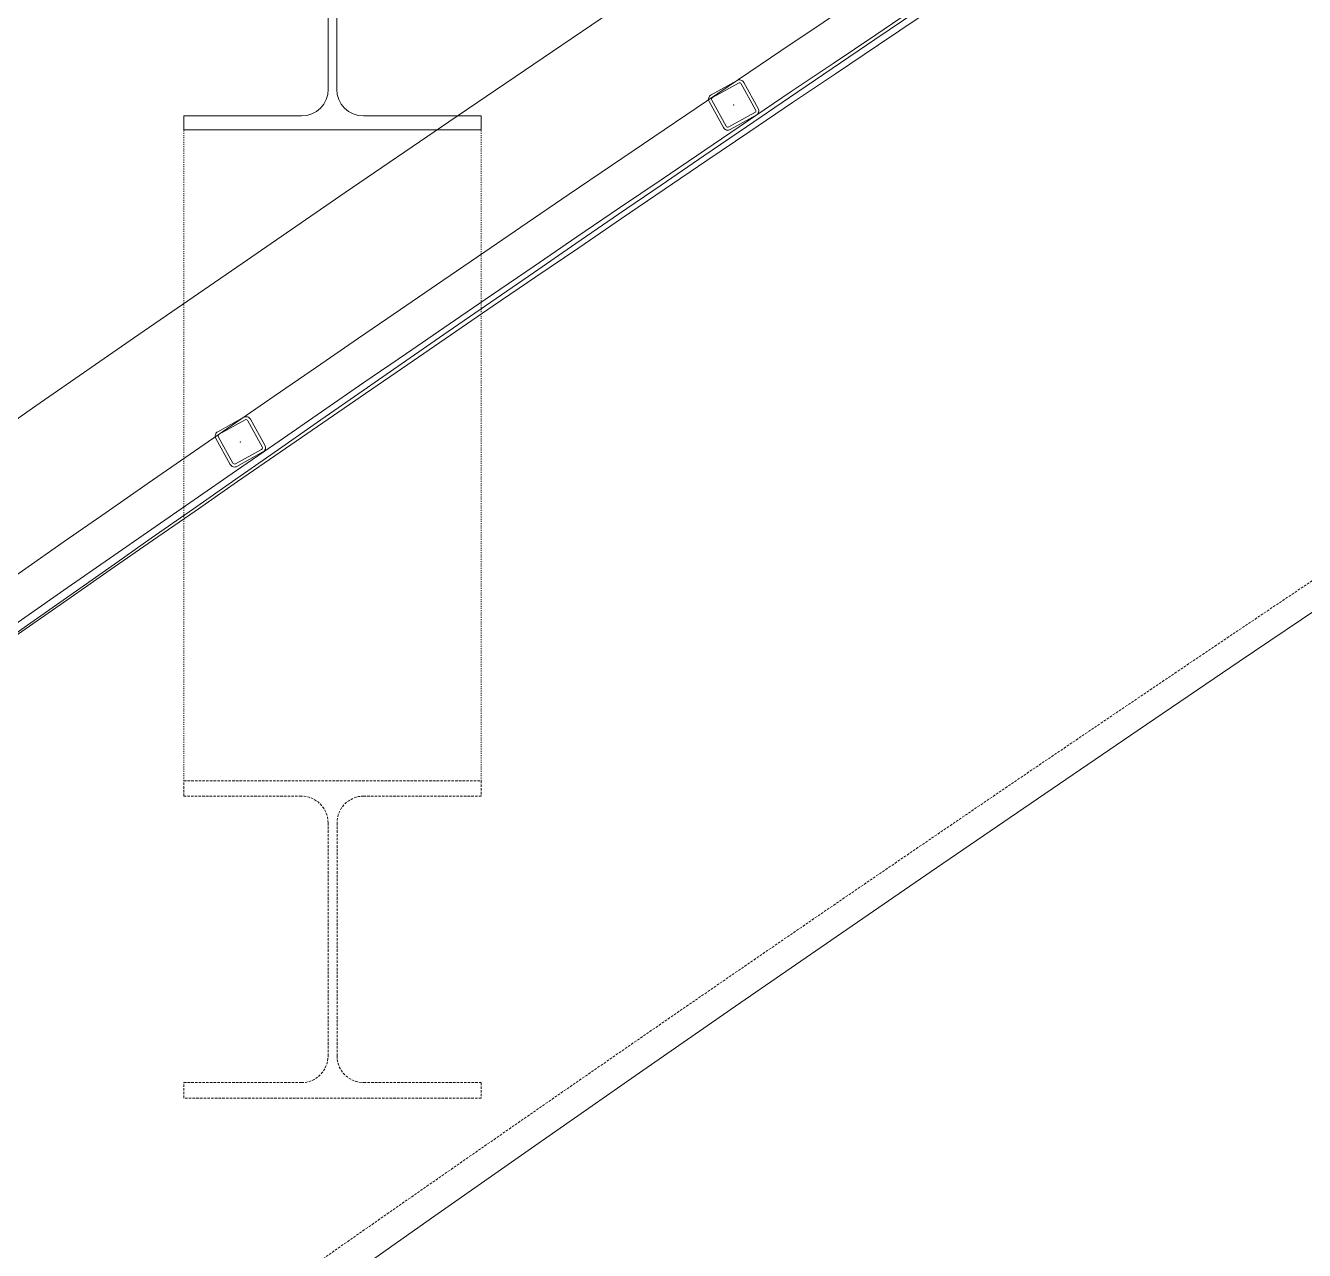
# Model space of a CAD drawing. Extents: x -2749 to 23780, y -1311 to 8245.
# Drawn here: x 7136.5 to 7265.6, y 816.7 to 940.2 of the extents above; entities that cross this region are included whole.
import ezdxf

# ---------------------------------------------------------------- set-up
doc = ezdxf.new("R2010")
doc.units = 0
doc.header["$MEASUREMENT"] = 0
doc.linetypes.add('DOT2', pattern=[0.125, 0, -0.125])
doc.linetypes.add('HIDDEN', pattern=[0.375, 0.25, -0.125])
doc.layers.get('0').update_dxf_attribs({"color": 9, "lineweight": 9})
for name, color, linetype, lineweight in [('06C', 9, 'Continuous', 9), ('06D', 9, 'Continuous', 9), ('10', 9, 'Continuous', 9), ('11', 9, 'Continuous', 9), ('20', 9, 'DOT2', 9), ('40', 9, 'Continuous', 9), ('40B', 9, 'Continuous', 9)]:
    doc.layers.add(name, color=color, linetype=linetype, lineweight=lineweight)

# ---------------------------------------------------------------- blocks, each defined once
blk = doc.blocks.new('Prf-40x40')
for points in [[(1.5, -2), (-1.5, -2, -0.414214), (-2, -1.5), (-2, 1.5, -0.414214), (-1.5, 2), (1.5, 2, -0.414214), (2, 1.5), (2, -1.5, -0.414214)], [(1.5, -1.7), (-1.5, -1.7, -0.414214), (-1.7, -1.5), (-1.7, 1.5, -0.414214), (-1.5, 1.7), (1.5, 1.7, -0.414214), (1.7, 1.5), (1.7, -1.5, -0.414214)]]:
    blk.add_lwpolyline(points, format="xyb", close=True)
blk.add_point((0, 0))
blk = doc.blocks.new('prf-300')
at = {"linetype": 'Continuous'}
for p, q in [((0, 29), (30, 29)), ((0, 29), (0, 27.6)), ((30, 29), (30, 27.6)), ((0, 27.6), (11.88, 27.6)), ((30, 27.6), (18.13, 27.6)), ((14.58, 24.9), (14.58, 4.1)), ((15.43, 24.9), (15.43, 4.1)), ((0, 1.4), (11.88, 1.4)), ((0, 0), (0, 1.4)), ((30, 1.4), (18.13, 1.4)), ((30, 0), (30, 1.4)), ((0, 0), (30, 0))]:
    blk.add_line(p, q, dxfattribs=at)
for centre, start, end in [((11.88, 24.9), 0, 90), ((18.13, 24.9), 90, 180), ((11.88, 4.1), 270, 0), ((18.13, 4.1), 180, 270)]:
    blk.add_arc(centre, 2.7, start, end, dxfattribs=at)
blk = doc.blocks.new('A$C35244029')
at = {"layer": '10', "linetype": 'Continuous', "rotation": 34.60157386000044}
blk.add_blockref('prf-300', (-4203.82, -3207.28), dxfattribs=at)
blk = doc.blocks.new('1.KAT PLANI')
at = {"layer": '06D', "linetype": 'HIDDEN', "lineweight": 0}
for p, q in [((7152.5, 864.03), (7182.5, 864.03)), ((7152.5, 862.48), (7152.5, 864.03)), ((7182.5, 864.03), (7182.5, 862.48)), ((7164.35, 862.48), (7152.5, 862.48)), ((7182.5, 862.48), (7170.65, 862.48)), ((7167.05, 859.78), (7167.05, 836.28)), ((7167.95, 859.78), (7167.95, 836.28)), ((7152.5, 833.58), (7164.35, 833.58)), ((7152.5, 832.03), (7152.5, 833.58)), ((7170.65, 833.58), (7182.5, 833.58)), ((7182.5, 833.58), (7182.5, 832.03)), ((7182.5, 832.03), (7152.5, 832.03))]:
    blk.add_line(p, q, dxfattribs=at)
at = {"layer": '06D'}
blk.add_lwpolyline([(7110.87, 867.48, -0.026656), (7669.43, 1217.59), (7645.2, 1261.33, 0.024327), (7129.77, 941.6, 0.024327)], format="xyb", dxfattribs=at)
at = {"layer": '06D', "linetype": 'HIDDEN', "lineweight": 0}
for centre, start, end in [((7164.35, 859.78), 0, 90), ((7170.65, 859.78), 90, 180), ((7164.35, 836.28), 270, 0), ((7170.65, 836.28), 180, 270)]:
    blk.add_arc(centre, 2.7, start, end, dxfattribs=at)
at = {"layer": '11'}
blk.add_lwpolyline([(7129.5, 946.27, -0.02439), (7646.76, 1266.77), (7674.86, 1216.03, 0.026932), (7110.87, 862.59), (7110.87, 861.37, -0.027001), (7676.22, 1215.64), (7647.15, 1268.13, 0.024402), (7129.5, 947.48)], format="xyb", dxfattribs=at)
at = {"layer": '20'}
for points in [[(7152.5, 864.03), (7152.5, 929.68)], [(7182.5, 864.03), (7182.5, 929.68)]]:
    blk.add_lwpolyline(points, dxfattribs=at)
at = {"layer": '40'}
blk.add_lwpolyline([(7024.09, 821.21, -0.130719), (9996.87, 1970.74, -0.130719)], format="xyb", dxfattribs=at)
for points in [[(9868.11, 347), (9774.93, 347), (9765.28, 328.25), (9765.28, 326.05), (7108.55, 326.05), (7108.55, 704.15), (7109.42, 704.15, -0.030791), (7737.75, 1104.54), (7703.07, 1167.17, -0.099521), (10004.84, 1897.89), (10012.63, 1826.73, -0.029535), (10726.45, 1862.43), (10726.45, 1862.43), (10726.45, 907.25), (10705.5, 907.25), (10705.5, 825.97, 0.264688)], [(7109.42, 704.15, -0.030791), (7737.75, 1104.54), (7676.22, 1215.64, 0.027001), (7110.87, 861.37), (7109.42, 861.38)]]:
    blk.add_lwpolyline(points, format="xyb", close=True, dxfattribs=at)
at = {"layer": '40B'}
for points in [[(7107.5, 770.11, -0.130102), (10006.37, 1883.89), (9994.68, 1990.76, -0.029312), (10727.44, 2027.57), (10727.5, 916.43, 0.271408), (9762.5, 325), (7107.5, 325)], [(10004.84, 1897.89), (10012.63, 1826.73, -0.029535), (10726.45, 1862.43), (10730.2, 1862.43), (10730.2, 907.23), (10727.5, 907.23), (10727.5, 826.02), (10705.5, 825.97, 0.264688), (9868.11, 347), (9868.11, 325), (7104.8, 325), (7104.8, 861.38), (7110.87, 861.37, -0.029998), (7676.22, 1215.64), (7703.07, 1167.17, -0.099521)]]:
    blk.add_lwpolyline(points, format="xyb", close=True, dxfattribs=at)
at = {"rotation": 325.3984261400331}
blk.add_blockref('A$C35244029', (12434.05, 1182.45), dxfattribs=at)
at = {"layer": '10', "xscale": -1, "rotation": 28.99122559832658}
for p in [(7207.97, 932.18), (7158.2, 898.21)]:
    blk.add_blockref('Prf-40x40', p, dxfattribs=at)

msp = doc.modelspace()

# ---------------------------------------------------------------- linework, layer by layer
at = {"layer": '06C'}
msp.add_lwpolyline([(7676.22, 1215.64), (7737.75, 1104.54, 0.030791), (7109.42, 704.15), (7109.42, 847.7)], format="xyb", dxfattribs=at)
at = {"layer": '20', "linetype": 'HIDDEN'}
msp.add_lwpolyline([(7109.42, 775.36, -0.029077), (7709.78, 1155.04)], format="xyb", dxfattribs=at)

# ---------------------------------------------------------------- block references
at = {"layer": '06D'}
msp.add_blockref('1.KAT PLANI', (0, 0), dxfattribs=at)

doc.saveas('drawing.dxf')
